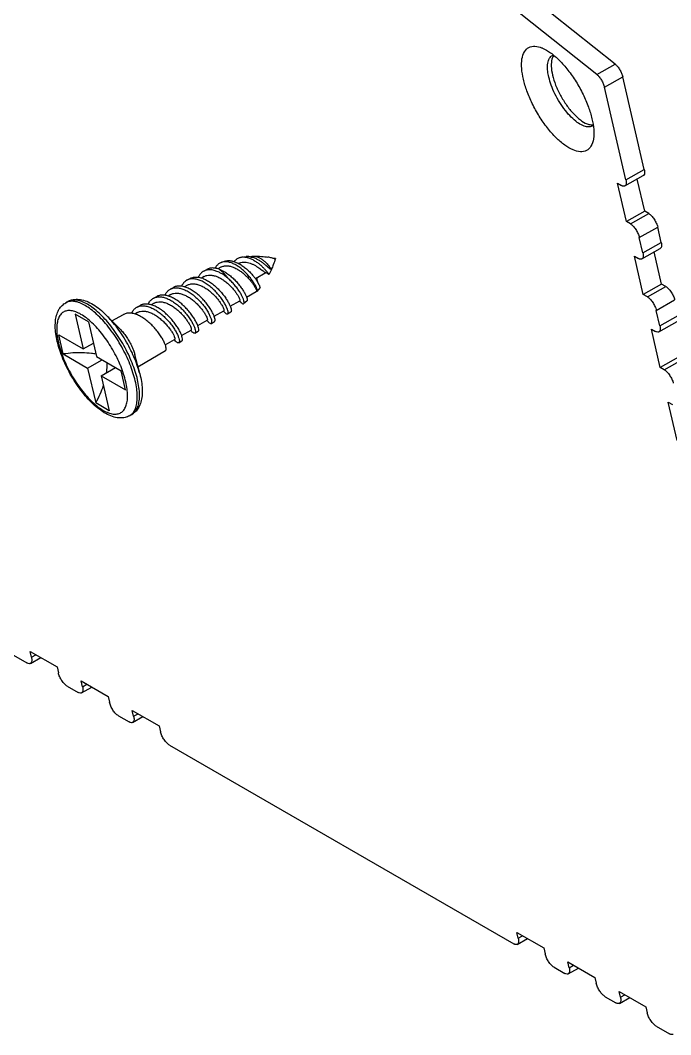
# Model space of a CAD drawing. Header units: millimetres. Extents: x 2693 to 3287, y 268 to 688.
# Drawn here: x 3028.59 to 3056.66, y 445.83 to 489.63 of the extents above; entities that cross this region are included whole.
import ezdxf

# ---------------------------------------------------------------- set-up
doc = ezdxf.new("R2010")
doc.units = ezdxf.units.MM
doc.layers.add('02___PRT_ALL_AXES', color=7, linetype='Continuous')

msp = doc.modelspace()

# ---------------------------------------------------------------- linework, layer by layer
at = {"color": 7, "linetype": 'Continuous'}
for p, q in [((3054.259, 487.734), (3049.579, 491.458)), ((3053.468, 487.286), (3048.787, 491.01)), ((3051.554, 488.111), (3051.593, 488.13)), ((3053.468, 487.286), (3054.259, 487.734)), ((3051.4, 487.175), (3051.387, 487.237)), ((3053.8, 486.742), (3054.591, 487.19)), ((3055.521, 483.189), (3054.591, 487.19)), ((3054.729, 482.742), (3053.8, 486.742)), ((3053.312, 485.089), (3053.278, 485.065)), ((3054.729, 482.742), (3055.521, 483.189)), ((3054.685, 482.474), (3055.477, 482.922)), ((3055.538, 481.385), (3055.215, 482.774)), ((3054.361, 482.595), (3054.536, 482.495)), ((3054.747, 480.937), (3054.361, 482.595)), ((3055.538, 481.385), (3054.747, 480.937)), ((3055.712, 481.284), (3055.538, 481.385)), ((3054.921, 480.837), (3054.747, 480.937)), ((3054.921, 480.837), (3055.712, 481.284)), ((3055.307, 480.255), (3056.099, 480.702)), ((3056.253, 480.039), (3056.099, 480.702)), ((3055.462, 479.591), (3055.307, 480.255)), ((3055.462, 479.591), (3056.253, 480.039)), ((3055.418, 479.324), (3056.209, 479.772)), ((3056.27, 478.235), (3055.947, 479.624)), ((3039.598, 479.336), (3039.538, 479.34)), ((3055.094, 479.445), (3055.268, 479.345)), ((3055.479, 477.787), (3055.094, 479.445)), ((3037.236, 478.968), (3037.108, 478.896)), ((3038.733, 478.476), (3039.189, 478.734)), ((3039.337, 478.914), (3039.307, 478.939)), ((3039.324, 478.925), (3039.338, 478.916)), ((3039.348, 478.906), (3039.337, 478.914)), ((3039.374, 478.943), (3039.414, 478.876)), ((3036.524, 478.565), (3036.409, 478.5)), ((3038.732, 478.475), (3038.827, 478.336)), ((3038.836, 478.32), (3038.826, 478.358)), ((3038.882, 478.24), (3038.827, 478.336)), ((3039.317, 478.672), (3039.323, 478.673)), ((3035.796, 478.19), (3035.672, 478.12)), ((3038.349, 477.678), (3038.769, 477.915)), ((3038.781, 477.929), (3038.774, 477.92)), ((3056.27, 478.235), (3055.479, 477.787)), ((3055.653, 477.686), (3056.444, 478.134)), ((3056.444, 478.134), (3056.27, 478.235)), ((3034.357, 477.412), (3034.235, 477.343)), ((3035.084, 477.787), (3034.971, 477.723)), ((3037.646, 477.279), (3038.063, 477.516)), ((3055.653, 477.686), (3055.479, 477.787)), ((3056.04, 477.104), (3056.831, 477.552)), ((3033.645, 477.009), (3033.534, 476.946)), ((3036.952, 476.851), (3037.367, 477.085)), ((3037.351, 477.076), (3037.368, 477.059)), ((3037.368, 477.059), (3037.387, 477.038)), ((3056.194, 476.441), (3056.04, 477.104)), ((3036.243, 476.449), (3036.654, 476.682)), ((3036.639, 476.673), (3036.657, 476.655)), ((3036.657, 476.655), (3036.679, 476.631)), ((3056.15, 476.174), (3056.941, 476.621)), ((3056.194, 476.441), (3056.985, 476.889)), ((3035.55, 476.02), (3035.958, 476.252)), ((3035.938, 476.24), (3035.942, 476.237)), ((3035.942, 476.237), (3035.959, 476.217)), ((3055.826, 476.295), (3056, 476.194)), ((3056.211, 474.637), (3055.826, 476.295)), ((3030.199, 475.686), (3030.18, 475.763)), ((3034.841, 475.619), (3035.246, 475.849)), ((3035.226, 475.837), (3035.23, 475.834)), ((3035.231, 475.832), (3035.251, 475.81)), ((3057.002, 475.084), (3056.211, 474.637)), ((3056.385, 474.536), (3057.176, 474.984)), ((3033.74, 474.373), (3033.739, 474.375)), ((3033.74, 474.373), (3033.763, 474.278)), ((3056.385, 474.536), (3056.211, 474.637)), ((3056.558, 473.145), (3056.732, 473.044)), ((3056.943, 471.486), (3056.558, 473.145)), ((3033.399, 472.611), (3033.472, 472.661)), ((3028.296, 462.215), (3028.874, 461.881)), ((3029.01, 462.377), (3030.171, 461.707)), ((3029.068, 462.128), (3029.01, 462.377)), ((3029.024, 461.861), (3029.469, 462.112)), ((3029.068, 462.128), (3029.256, 462.235)), ((3030.171, 461.707), (3030.229, 461.458)), ((3030.615, 460.876), (3031.08, 460.608)), ((3031.216, 461.103), (3032.376, 460.433)), ((3031.273, 460.855), (3031.216, 461.103)), ((3031.229, 460.587), (3031.674, 460.839)), ((3031.273, 460.855), (3031.462, 460.961)), ((3032.376, 460.433), (3032.434, 460.185)), ((3032.821, 459.603), (3033.285, 459.334)), ((3033.421, 459.83), (3034.582, 459.16)), ((3033.479, 459.581), (3033.421, 459.83)), ((3033.435, 459.314), (3033.88, 459.565)), ((3033.479, 459.581), (3033.667, 459.688)), ((3034.582, 459.16), (3034.64, 458.911)), ((3035.026, 458.329), (3049.885, 449.751)), ((3050.021, 450.246), (3051.181, 449.576)), ((3050.078, 449.998), (3050.021, 450.246)), ((3050.034, 449.73), (3050.479, 449.982)), ((3050.078, 449.998), (3050.267, 450.104)), ((3051.181, 449.576), (3051.239, 449.328)), ((3052.226, 448.973), (3053.387, 448.303)), ((3052.284, 448.724), (3052.226, 448.973)), ((3051.626, 448.745), (3052.09, 448.477)), ((3052.24, 448.457), (3052.685, 448.708)), ((3052.284, 448.724), (3052.472, 448.831)), ((3053.387, 448.303), (3053.445, 448.054)), ((3054.432, 447.7), (3055.592, 447.03)), ((3054.489, 447.451), (3054.432, 447.7)), ((3053.831, 447.472), (3054.296, 447.204)), ((3054.445, 447.183), (3054.89, 447.435)), ((3054.489, 447.451), (3054.678, 447.558)), ((3055.592, 447.03), (3055.65, 446.781)), ((3056.037, 446.199), (3056.615, 445.865))]:
    msp.add_line(p, q, dxfattribs=at)
for points in [[(3039.161, 478.746), (3039.23, 478.717), (3039.317, 478.672)], [(3038.826, 478.358), (3038.81, 478.445), (3038.803, 478.516)], [(3038.051, 477.509), (3038.082, 477.478), (3038.094, 477.465)]]:
    msp.add_lwpolyline(points, dxfattribs=at)
for points, start_tangent, end_tangent in [([(3050.303, 487.085), (3050.229, 487.551), (3050.242, 487.958), (3050.348, 488.269), (3050.539, 488.456), (3050.803, 488.51), (3051.091, 488.442)], (-0.226388, 0.974037), (0.928372, -0.371653)), ([(3051.091, 488.442), (3051.12, 488.43), (3051.475, 488.224), (3051.85, 487.902), (3052.224, 487.478), (3052.576, 486.975), (3052.879, 486.427), (3053.111, 485.883), (3053.263, 485.376)], (0.928372, -0.371653), (0.226388, -0.974037)), ([(3051.387, 487.237), (3051.35, 487.495), (3051.358, 487.774), (3051.431, 487.988), (3051.554, 488.111)], (-0.201618, 0.979464), (0.868028, 0.496515)), ([(3054.259, 487.734), (3054.365, 487.629), (3054.462, 487.493), (3054.541, 487.34), (3054.591, 487.19)], (0.78253, -0.622613), (0.226388, -0.974037)), ([(3053.323, 484.498), (3053.218, 484.191), (3053.026, 484.004), (3052.763, 483.951), (3052.445, 484.03), (3052.09, 484.236), (3051.716, 484.558), (3051.342, 484.982), (3050.99, 485.485), (3050.687, 486.034), (3050.455, 486.577), (3050.303, 487.085)], (-0.160603, -0.987019), (-0.226388, 0.974037)), ([(3053.278, 485.065), (3053.269, 485.061), (3053.089, 485.024), (3052.871, 485.078), (3052.627, 485.22), (3052.37, 485.44), (3052.114, 485.731), (3051.872, 486.076), (3051.664, 486.452), (3051.505, 486.825), (3051.4, 487.175)], (-0.868146, -0.49631), (-0.226388, 0.974037)), ([(3053.468, 487.286), (3053.574, 487.182), (3053.671, 487.045), (3053.75, 486.892), (3053.8, 486.742)], (0.78253, -0.622613), (0.226388, -0.974037)), ([(3053.263, 485.376), (3053.337, 484.91), (3053.324, 484.503), (3053.323, 484.498)], (0.226388, -0.974037), (-0.160603, -0.987019)), ([(3055.521, 483.189), (3055.535, 483.044), (3055.504, 482.945), (3055.476, 482.924)], (0.226388, -0.974037), (-0.877852, -0.478932)), ([(3054.729, 482.742), (3054.744, 482.596), (3054.713, 482.498), (3054.685, 482.476)], (0.226388, -0.974037), (-0.877852, -0.478932)), ([(3054.685, 482.476), (3054.639, 482.462), (3054.536, 482.495)], (-0.877852, -0.478932), (-0.866025, 0.5)), ([(3055.712, 481.284), (3055.83, 481.189), (3055.946, 481.045), (3056.04, 480.874), (3056.099, 480.702)], (0.866025, -0.5), (0.226388, -0.974037)), ([(3054.921, 480.837), (3055.039, 480.741), (3055.154, 480.597), (3055.248, 480.426), (3055.307, 480.255)], (0.866025, -0.5), (0.226388, -0.974037)), ([(3056.253, 480.039), (3056.268, 479.893), (3056.236, 479.795), (3056.208, 479.773)], (0.226388, -0.974037), (-0.877852, -0.478932)), ([(3055.462, 479.591), (3055.476, 479.446), (3055.445, 479.347), (3055.417, 479.326)], (0.226388, -0.974037), (-0.877852, -0.478932)), ([(3037.251, 479.169), (3037.199, 479.144), (3037.092, 479.062), (3037.007, 478.946), (3036.996, 478.925)], (-0.931243, -0.364398), (-0.450949, -0.89255)), ([(3038.7, 478.227), (3038.619, 478.36), (3038.516, 478.502), (3038.393, 478.647), (3038.254, 478.789), (3038.103, 478.919), (3037.943, 479.03), (3037.781, 479.118), (3037.62, 479.176), (3037.467, 479.201), (3037.325, 479.191), (3037.251, 479.169)], (-0.487231, 0.873273), (-0.931243, -0.364398)), ([(3037.406, 479.226), (3037.456, 479.24), (3037.597, 479.253), (3037.75, 479.23), (3037.91, 479.175), (3038.072, 479.092), (3038.231, 478.985), (3038.382, 478.862), (3038.52, 478.727), (3038.642, 478.59), (3038.732, 478.475)], (0.945029, 0.326988), (0.592446, -0.80561)), ([(3037.824, 479.206), (3037.87, 479.264), (3037.965, 479.343), (3038.078, 479.392), (3038.134, 479.404)], (0.560449, 0.828189), (0.989424, 0.14505)), ([(3038.001, 479.133), (3038.059, 479.16), (3038.165, 479.187), (3038.278, 479.19), (3038.394, 479.173), (3038.511, 479.138), (3038.625, 479.091), (3038.733, 479.034), (3038.832, 478.973), (3038.921, 478.912), (3038.998, 478.856), (3039.063, 478.808), (3039.116, 478.771), (3039.157, 478.748), (3039.161, 478.746)], (0.870454, 0.49225), (0.92182, -0.387619)), ([(3038.134, 479.404), (3038.204, 479.409), (3038.338, 479.397), (3038.476, 479.358), (3038.617, 479.295), (3038.755, 479.213), (3038.882, 479.12), (3038.995, 479.023), (3039.095, 478.925), (3039.176, 478.837), (3039.238, 478.764)], (0.989424, 0.14505), (0.635256, -0.772302)), ([(3038.511, 479.418), (3038.381, 479.43), (3038.331, 479.428)], (-0.982152, 0.188091), (-0.995437, -0.095417)), ([(3038.51, 479.419), (3038.594, 479.442), (3038.637, 479.445)], (0.918222, 0.396066), (0.999861, 0.016653)), ([(3039.307, 478.939), (3039.291, 478.953), (3039.217, 479.017), (3039.128, 479.092), (3039.024, 479.172), (3038.905, 479.252), (3038.777, 479.324), (3038.645, 479.38), (3038.512, 479.417), (3038.511, 479.418)], (-0.758817, 0.651304), (-0.982152, 0.188091)), ([(3038.637, 479.445), (3038.697, 479.442), (3038.804, 479.417), (3038.91, 479.371), (3039.015, 479.308), (3039.113, 479.233), (3039.199, 479.155), (3039.272, 479.076), (3039.331, 479.004), (3039.374, 478.943)], (0.999861, 0.016653), (0.552312, -0.833638)), ([(3039.538, 479.338), (3039.5, 479.347), (3039.432, 479.365), (3039.355, 479.386), (3039.275, 479.402)], (-0.983169, 0.182697), (-0.988026, 0.154285)), ([(3039.598, 479.336), (3039.556, 479.335), (3039.538, 479.338)], (-0.982318, -0.18722), (-0.983169, 0.182697)), ([(3055.417, 479.326), (3055.371, 479.312), (3055.268, 479.345)], (-0.877852, -0.478932), (-0.866025, 0.5)), ([(3036.501, 478.798), (3036.44, 478.759), (3036.339, 478.655), (3036.268, 478.532)], (-0.879691, -0.475547), (-0.405929, -0.913905)), ([(3037.549, 478.487), (3037.38, 478.618), (3037.205, 478.725), (3037.032, 478.803), (3036.864, 478.848), (3036.706, 478.856), (3036.564, 478.826), (3036.501, 478.798)], (-0.760996, 0.648756), (-0.879691, -0.475547)), ([(3037.165, 478.881), (3036.999, 478.924), (3036.843, 478.931), (3036.699, 478.9), (3036.641, 478.873)], (-0.942685, 0.333684), (-0.87943, -0.476028)), ([(3037.165, 478.881), (3037.328, 478.809), (3037.492, 478.711), (3037.653, 478.59), (3037.805, 478.454), (3037.945, 478.307), (3038.07, 478.156), (3038.176, 478.007), (3038.261, 477.868), (3038.323, 477.745), (3038.363, 477.642), (3038.38, 477.565), (3038.376, 477.518), (3038.368, 477.508)], (0.942685, -0.333684), (-0.795122, -0.60645)), ([(3037.165, 478.881), (3037.262, 478.806), (3037.359, 478.715), (3037.456, 478.607), (3037.549, 478.487)], (0.826377, -0.563118), (0.58545, -0.810709)), ([(3037.236, 478.968), (3037.276, 478.988), (3037.402, 479.024), (3037.542, 479.026), (3037.692, 478.996), (3037.847, 478.937), (3038.002, 478.852), (3038.153, 478.747), (3038.295, 478.627), (3038.423, 478.499), (3038.535, 478.369), (3038.628, 478.245), (3038.7, 478.134), (3038.749, 478.04), (3038.775, 477.971), (3038.781, 477.929)], (0.870017, 0.493022), (-0.427559, -0.903987)), ([(3039.238, 478.764), (3039.283, 478.708), (3039.311, 478.677), (3039.318, 478.673)], (0.635256, -0.772302), (0.936008, -0.351978)), ([(3039.338, 478.916), (3039.379, 478.89), (3039.414, 478.876)], (0.826289, -0.563246), (0.975797, -0.21868)), ([(3039.414, 478.876), (3039.397, 478.876), (3039.375, 478.887), (3039.348, 478.906)], (-0.964245, -0.265011), (-0.793056, 0.609149)), ([(3035.776, 478.406), (3035.683, 478.34), (3035.588, 478.225), (3035.545, 478.146)], (-0.879231, -0.476396), (-0.415498, -0.909594)), ([(3037.533, 476.953), (3037.543, 476.961), (3037.556, 477.01), (3037.543, 477.092), (3037.505, 477.204), (3037.441, 477.34), (3037.352, 477.493), (3037.238, 477.656), (3037.104, 477.821), (3036.952, 477.981), (3036.787, 478.128), (3036.613, 478.255), (3036.437, 478.357), (3036.262, 478.427), (3036.095, 478.462), (3035.94, 478.46), (3035.801, 478.419), (3035.776, 478.406)], (0.894738, 0.446592), (-0.879231, -0.476396)), ([(3035.919, 478.483), (3035.929, 478.488), (3036.061, 478.533), (3036.21, 478.541), (3036.372, 478.514), (3036.541, 478.452), (3036.713, 478.36), (3036.883, 478.242), (3037.046, 478.104), (3037.198, 477.951), (3037.335, 477.791), (3037.453, 477.631), (3037.549, 477.478), (3037.622, 477.339), (3037.67, 477.22), (3037.693, 477.126), (3037.692, 477.062), (3037.674, 477.035)], (0.87943, 0.476028), (-0.819654, -0.572858)), ([(3036.524, 478.565), (3036.639, 478.611), (3036.773, 478.626), (3036.919, 478.609), (3037.071, 478.562), (3037.226, 478.487), (3037.378, 478.39), (3037.524, 478.276), (3037.658, 478.151), (3037.777, 478.022), (3037.878, 477.896), (3037.958, 477.778), (3038.017, 477.677), (3038.054, 477.596), (3038.069, 477.541), (3038.064, 477.516), (3038.063, 477.516)], (0.87047, 0.492222), (-0.917769, -0.397114)), ([(3038.227, 477.396), (3038.238, 477.407), (3038.246, 477.457), (3038.232, 477.535), (3038.196, 477.639), (3038.138, 477.762), (3038.057, 477.901), (3037.955, 478.05), (3037.835, 478.201), (3037.698, 478.349), (3037.549, 478.487)], (0.80505, 0.593207), (-0.760996, 0.648756)), ([(3034.828, 477.756), (3034.867, 477.829), (3034.958, 477.944), (3035.062, 478.02)], (0.411099, 0.911591), (0.879368, 0.476142)), ([(3035.062, 478.02), (3035.071, 478.025), (3035.207, 478.07), (3035.359, 478.078), (3035.522, 478.049), (3035.692, 477.986), (3035.868, 477.891), (3036.042, 477.768), (3036.206, 477.628), (3036.359, 477.473), (3036.499, 477.308), (3036.619, 477.143), (3036.714, 476.988)], (0.879368, 0.476142), (0.49179, -0.870714)), ([(3035.084, 477.787), (3035.202, 477.834), (3035.34, 477.848), (3035.489, 477.829), (3035.646, 477.779), (3035.804, 477.701), (3035.961, 477.599), (3036.11, 477.48), (3036.247, 477.349), (3036.369, 477.214), (3036.472, 477.082), (3036.553, 476.959), (3036.613, 476.852), (3036.649, 476.768), (3036.662, 476.71), (3036.655, 476.683), (3036.654, 476.682)], (0.870468, 0.492224), (-0.907379, -0.420314)), ([(3036.851, 477.067), (3036.754, 477.223), (3036.636, 477.386), (3036.497, 477.549), (3036.343, 477.705), (3036.178, 477.846), (3036.006, 477.967), (3035.832, 478.061), (3035.66, 478.124), (3035.497, 478.153), (3035.346, 478.146), (3035.212, 478.101), (3035.201, 478.095)], (-0.492524, 0.870299), (-0.879406, -0.476073)), ([(3035.796, 478.19), (3035.818, 478.202), (3035.945, 478.243), (3036.086, 478.25), (3036.239, 478.223), (3036.397, 478.165), (3036.557, 478.08), (3036.712, 477.972), (3036.859, 477.849), (3036.994, 477.715), (3037.111, 477.58), (3037.209, 477.449), (3037.285, 477.329), (3037.338, 477.228), (3037.367, 477.151), (3037.374, 477.101), (3037.365, 477.086)], (0.869894, 0.493238), (-0.746242, -0.665675)), ([(3038.7, 478.227), (3038.75, 478.13), (3038.784, 478.046), (3038.801, 477.981), (3038.803, 477.937), (3038.796, 477.92)], (0.487231, -0.873273), (-0.644658, -0.764471)), ([(3038.796, 477.92), (3038.791, 477.916), (3038.774, 477.915)], (-0.644658, -0.764471), (-0.973463, 0.228843)), ([(3038.935, 478.084), (3038.936, 478.106), (3038.92, 478.157), (3038.884, 478.236), (3038.882, 478.24)], (0.661153, 0.750251), (-0.454041, 0.890981)), ([(3056.444, 478.134), (3056.563, 478.039), (3056.678, 477.894), (3056.772, 477.724), (3056.831, 477.552)], (0.866025, -0.5), (0.226388, -0.974037)), ([(3030.18, 475.763), (3030.119, 476.094), (3030.095, 476.41), (3030.112, 476.702), (3030.172, 476.957), (3030.27, 477.163), (3030.395, 477.318), (3030.545, 477.43)], (-0.226388, 0.974037), (0.870327, 0.492475)), ([(3030.644, 477.472), (3030.545, 477.43)], (-0.955873, -0.293779), (-0.870882, -0.491491)), ([(3030.641, 477.484), (3030.832, 477.56), (3031.054, 477.582), (3031.31, 477.543), (3031.588, 477.434), (3031.872, 477.262), (3032.151, 477.038), (3032.328, 476.869)], (0.870327, 0.492475), (0.701582, -0.712588)), ([(3033.645, 474.109), (3033.547, 474.466), (3033.414, 474.835), (3033.25, 475.209), (3033.059, 475.58), (3032.844, 475.938), (3032.612, 476.277), (3032.365, 476.588), (3032.112, 476.865), (3031.856, 477.102), (3031.604, 477.292), (3031.361, 477.432), (3031.132, 477.519), (3030.924, 477.551), (3030.74, 477.527), (3030.641, 477.484)], (-0.226388, 0.974037), (-0.870882, -0.491491)), ([(3033.549, 474.055), (3033.45, 474.411), (3033.318, 474.78), (3033.154, 475.155), (3032.962, 475.525), (3032.748, 475.884), (3032.515, 476.223), (3032.269, 476.534), (3032.015, 476.811), (3031.759, 477.047), (3031.507, 477.237), (3031.264, 477.378), (3031.036, 477.465), (3030.828, 477.496), (3030.644, 477.472)], (-0.226388, 0.974037), (-0.955873, -0.293779)), ([(3034.105, 477.369), (3034.14, 477.435), (3034.232, 477.551), (3034.336, 477.628)], (0.420099, 0.907478), (0.879346, 0.476182)), ([(3034.336, 477.628), (3034.346, 477.633), (3034.483, 477.679), (3034.638, 477.686), (3034.802, 477.656), (3034.974, 477.592), (3035.152, 477.494), (3035.328, 477.37), (3035.494, 477.227), (3035.648, 477.069), (3035.789, 476.902), (3035.91, 476.734), (3036.006, 476.577)], (0.879346, 0.476182), (0.488031, -0.872827)), ([(3034.357, 477.412), (3034.36, 477.414), (3034.487, 477.461), (3034.63, 477.473), (3034.784, 477.449), (3034.946, 477.393), (3035.11, 477.308), (3035.27, 477.199), (3035.423, 477.072), (3035.563, 476.934), (3035.686, 476.792), (3035.789, 476.654), (3035.869, 476.527), (3035.926, 476.418), (3035.959, 476.332), (3035.968, 476.275), (3035.958, 476.252)], (0.870206, 0.492688), (-0.786576, -0.617493)), ([(3036.146, 476.658), (3036.049, 476.815), (3035.929, 476.982), (3035.788, 477.149), (3035.634, 477.306), (3035.468, 477.449), (3035.292, 477.573), (3035.115, 477.67), (3034.943, 477.734), (3034.779, 477.763), (3034.625, 477.756), (3034.489, 477.71), (3034.479, 477.705)], (-0.488764, 0.872416), (-0.879363, -0.476151)), ([(3038.094, 477.465), (3038.11, 477.448), (3038.167, 477.402), (3038.211, 477.388), (3038.227, 477.396)], (0.679958, -0.733251), (0.80505, 0.593207)), ([(3055.653, 477.686), (3055.771, 477.591), (3055.887, 477.447), (3055.981, 477.276), (3056.04, 477.104)], (0.866025, -0.5), (0.226388, -0.974037)), ([(3032.899, 474.746), (3032.761, 475.053), (3032.577, 475.399), (3032.372, 475.731), (3032.15, 476.043), (3031.916, 476.325), (3031.677, 476.571), (3031.437, 476.774), (3031.205, 476.931), (3030.983, 477.037), (3030.78, 477.088), (3030.598, 477.085), (3030.444, 477.028), (3030.32, 476.916), (3030.229, 476.754), (3030.175, 476.546), (3030.157, 476.295), (3030.178, 476.01), (3030.235, 475.696)], (-0.384715, 0.923036), (0.226388, -0.974037)), ([(3034.74, 475.841), (3034.642, 476.004), (3034.519, 476.176), (3034.376, 476.349), (3034.219, 476.511), (3034.05, 476.658), (3033.87, 476.787), (3033.689, 476.887), (3033.514, 476.954), (3033.346, 476.985), (3033.189, 476.979), (3033.05, 476.932), (3033.039, 476.927)], (-0.481558, 0.876414), (-0.879336, -0.476203)), ([(3033.388, 476.979), (3033.424, 477.047), (3033.517, 477.165), (3033.622, 477.242)], (0.415601, 0.909547), (0.879341, 0.476193)), ([(3033.622, 477.242), (3033.632, 477.247), (3033.771, 477.293), (3033.926, 477.3), (3034.092, 477.269), (3034.266, 477.204), (3034.446, 477.105), (3034.624, 476.978), (3034.791, 476.833), (3034.947, 476.673), (3035.089, 476.502), (3035.211, 476.332), (3035.309, 476.172)], (0.879341, 0.476193), (0.484427, -0.874832)), ([(3033.645, 477.009), (3033.765, 477.056), (3033.906, 477.07), (3034.059, 477.05), (3034.22, 476.996), (3034.383, 476.914), (3034.543, 476.808), (3034.696, 476.683), (3034.836, 476.546), (3034.961, 476.406), (3035.066, 476.267), (3035.149, 476.139), (3035.208, 476.028), (3035.244, 475.939), (3035.256, 475.878), (3035.247, 475.849), (3035.246, 475.849)], (0.870466, 0.492229), (-0.899526, -0.436867)), ([(3035.445, 476.251), (3035.347, 476.411), (3035.225, 476.581), (3035.084, 476.75), (3034.93, 476.908), (3034.761, 477.054), (3034.584, 477.181), (3034.405, 477.279), (3034.233, 477.344), (3034.066, 477.375), (3033.91, 477.369), (3033.772, 477.323), (3033.761, 477.317)], (-0.485123, 0.874446), (-0.879328, -0.476217)), ([(3036.835, 476.539), (3036.853, 476.563), (3036.857, 476.626), (3036.835, 476.722), (3036.788, 476.844), (3036.714, 476.988)], (0.815927, 0.578155), (-0.49179, 0.870714)), ([(3036.971, 476.62), (3036.989, 476.644), (3036.993, 476.708), (3036.971, 476.802), (3036.924, 476.924), (3036.851, 477.067)], (0.81475, 0.579813), (-0.492524, 0.870299)), ([(3037.387, 477.038), (3037.456, 476.974), (3037.509, 476.948), (3037.533, 476.953)], (0.674482, -0.738291), (0.894738, 0.446592)), ([(3033.739, 474.375), (3033.664, 474.633), (3033.53, 475), (3033.364, 475.371), (3033.17, 475.737), (3032.953, 476.089), (3032.718, 476.418), (3032.471, 476.716), (3032.328, 476.869)], (-0.249977, 0.968252), (-0.701647, 0.712525)), ([(3036.006, 476.577), (3036.078, 476.434), (3036.126, 476.309), (3036.148, 476.212), (3036.145, 476.147), (3036.125, 476.119)], (0.488031, -0.872827), (-0.822692, -0.568488)), ([(3036.265, 476.202), (3036.285, 476.23), (3036.288, 476.295), (3036.266, 476.392), (3036.218, 476.516), (3036.146, 476.658)], (0.82384, 0.566823), (-0.488764, 0.872416)), ([(3036.679, 476.631), (3036.716, 476.592), (3036.779, 476.545), (3036.826, 476.535), (3036.835, 476.539)], (0.665646, -0.746268), (0.815927, 0.578155)), ([(3035.309, 476.172), (3035.381, 476.026), (3035.429, 475.9), (3035.451, 475.801), (3035.447, 475.734), (3035.426, 475.705)], (0.484427, -0.874832), (-0.825567, -0.564305)), ([(3035.563, 475.786), (3035.583, 475.814), (3035.587, 475.881), (3035.565, 475.98), (3035.518, 476.105), (3035.445, 476.251)], (0.824433, 0.56596), (-0.485123, 0.874446)), ([(3036.125, 476.119), (3036.12, 476.116), (3036.073, 476.121), (3036.011, 476.165), (3035.959, 476.217)], (-0.822692, -0.568488), (-0.664813, 0.74701)), ([(3056.149, 476.175), (3056.104, 476.162), (3056, 476.194)], (-0.877852, -0.478932), (-0.866025, 0.5)), ([(3056.194, 476.441), (3056.209, 476.295), (3056.177, 476.197), (3056.149, 476.175)], (0.226388, -0.974037), (-0.877852, -0.478932)), ([(3033.303, 472.556), (3033.112, 472.481), (3032.89, 472.458), (3032.634, 472.497), (3032.355, 472.606), (3032.072, 472.778), (3031.793, 473.002), (3031.522, 473.269), (3031.264, 473.573), (3031.02, 473.906), (3030.797, 474.262), (3030.597, 474.633), (3030.425, 475.011), (3030.285, 475.39), (3030.199, 475.686)], (-0.870327, -0.492475), (-0.244962, 0.969533)), ([(3030.235, 475.696), (3030.328, 475.362), (3030.455, 475.015), (3030.612, 474.664), (3030.795, 474.318), (3031.001, 473.986), (3031.223, 473.674), (3031.457, 473.392), (3031.696, 473.146), (3031.935, 472.942), (3032.168, 472.786), (3032.389, 472.68), (3032.593, 472.628), (3032.774, 472.632), (3032.929, 472.689), (3033.053, 472.801), (3033.143, 472.963), (3033.198, 473.171), (3033.215, 473.422), (3033.195, 473.707), (3033.137, 474.021)], (0.226388, -0.974037), (-0.226388, 0.974037)), ([(3034.857, 475.368), (3034.878, 475.398), (3034.882, 475.465), (3034.861, 475.566), (3034.813, 475.694), (3034.74, 475.841)], (0.826956, 0.562267), (-0.481558, 0.876414)), ([(3035.426, 475.705), (3035.421, 475.702), (3035.374, 475.707), (3035.309, 475.751), (3035.251, 475.81)], (-0.825567, -0.564305), (-0.662179, 0.749345)), ([(3033.137, 474.021), (3033.044, 474.355), (3032.918, 474.702), (3032.899, 474.746)], (-0.226388, 0.974037), (-0.384715, 0.923036)), ([(3056.385, 474.536), (3056.504, 474.441), (3056.619, 474.296), (3056.713, 474.126), (3056.772, 473.954)], (0.866025, -0.5), (0.226388, -0.974037)), ([(3033.39, 472.619), (3033.482, 472.726), (3033.57, 472.91), (3033.622, 473.14), (3033.636, 473.412), (3033.611, 473.719), (3033.549, 474.055)], (0.743479, 0.668759), (-0.226388, 0.974037)), ([(3033.763, 474.278), (3033.825, 473.946), (3033.849, 473.631), (3033.832, 473.338), (3033.772, 473.083), (3033.674, 472.877), (3033.549, 472.722), (3033.399, 472.61)], (0.226388, -0.974037), (-0.870327, -0.492475)), ([(3033.472, 472.661), (3033.578, 472.781), (3033.667, 472.965), (3033.718, 473.195), (3033.732, 473.467), (3033.707, 473.774), (3033.645, 474.109)], (0.768215, 0.640192), (-0.226388, 0.974037)), ([(3033.302, 472.556), (3033.359, 472.593), (3033.39, 472.619)], (0.870882, 0.491491), (0.743479, 0.668759)), ([(3029.068, 462.128), (3029.083, 461.982), (3029.051, 461.884), (3029.023, 461.862)], (0.226388, -0.974037), (-0.877852, -0.478932)), ([(3029.023, 461.862), (3028.978, 461.849), (3028.874, 461.881)], (-0.877852, -0.478932), (-0.866025, 0.5)), ([(3030.615, 460.876), (3030.497, 460.972), (3030.382, 461.116), (3030.288, 461.287), (3030.229, 461.458)], (-0.866025, 0.5), (-0.226388, 0.974037)), ([(3031.273, 460.855), (3031.288, 460.709), (3031.257, 460.611), (3031.229, 460.589)], (0.226388, -0.974037), (-0.877852, -0.478932)), ([(3031.229, 460.589), (3031.183, 460.575), (3031.08, 460.608)], (-0.877852, -0.478932), (-0.866025, 0.5)), ([(3032.821, 459.603), (3032.702, 459.698), (3032.587, 459.842), (3032.493, 460.013), (3032.434, 460.185)], (-0.866025, 0.5), (-0.226388, 0.974037)), ([(3033.479, 459.581), (3033.494, 459.436), (3033.462, 459.337), (3033.434, 459.315)], (0.226388, -0.974037), (-0.877852, -0.478932)), ([(3033.434, 459.315), (3033.389, 459.302), (3033.285, 459.334)], (-0.877852, -0.478932), (-0.866025, 0.5)), ([(3035.026, 458.329), (3034.908, 458.425), (3034.793, 458.569), (3034.699, 458.74), (3034.64, 458.911)], (-0.866025, 0.5), (-0.226388, 0.974037)), ([(3050.078, 449.998), (3050.093, 449.852), (3050.062, 449.754), (3050.034, 449.732)], (0.226388, -0.974037), (-0.877852, -0.478932)), ([(3050.034, 449.732), (3049.988, 449.718), (3049.885, 449.751)], (-0.877852, -0.478932), (-0.866025, 0.5)), ([(3051.626, 448.745), (3051.507, 448.841), (3051.392, 448.985), (3051.298, 449.156), (3051.239, 449.328)], (-0.866025, 0.5), (-0.226388, 0.974037)), ([(3052.284, 448.724), (3052.299, 448.578), (3052.267, 448.48), (3052.239, 448.458)], (0.226388, -0.974037), (-0.877852, -0.478932)), ([(3052.239, 448.458), (3052.194, 448.445), (3052.09, 448.477)], (-0.877852, -0.478932), (-0.866025, 0.5)), ([(3053.831, 447.472), (3053.713, 447.568), (3053.598, 447.712), (3053.504, 447.883), (3053.445, 448.054)], (-0.866025, 0.5), (-0.226388, 0.974037)), ([(3054.445, 447.185), (3054.399, 447.171), (3054.296, 447.204)], (-0.877852, -0.478932), (-0.866025, 0.5)), ([(3054.489, 447.451), (3054.504, 447.305), (3054.473, 447.207), (3054.445, 447.185)], (0.226388, -0.974037), (-0.877852, -0.478932)), ([(3056.037, 446.199), (3055.918, 446.294), (3055.803, 446.439), (3055.709, 446.609), (3055.65, 446.781)], (-0.866025, 0.5), (-0.226388, 0.974037)), ([(3056.764, 445.846), (3056.718, 445.833), (3056.615, 445.865)], (-0.877852, -0.478932), (-0.866025, 0.5))]:
    msp.add_spline(points, degree=3, dxfattribs=dict(at, start_tangent=start_tangent, end_tangent=end_tangent))
at = {"layer": '02___PRT_ALL_AXES', "color": 7, "linetype": 'Continuous'}
for p, q in [((3051.609, 488.108), (3051.596, 488.088)), ((3053.218, 485.115), (3053.303, 485.115)), ((3037.251, 479.169), (3037.406, 479.226)), ((3038.134, 479.404), (3038.331, 479.428)), ((3036.501, 478.798), (3036.641, 478.873)), ((3039.422, 478.872), (3039.323, 478.673)), ((3035.776, 478.406), (3035.919, 478.483)), ((3035.062, 478.02), (3035.201, 478.095)), ((3038.935, 478.085), (3038.796, 477.92)), ((3030.545, 477.43), (3030.641, 477.484)), ((3034.336, 477.628), (3034.479, 477.705)), ((3038.369, 477.507), (3038.228, 477.395)), ((3033.622, 477.242), (3033.761, 477.317)), ((3037.534, 476.952), (3037.674, 477.035)), ((3030.95, 476.946), (3031.3, 475.441)), ((3031.53, 476.61), (3030.95, 476.946)), ((3031.53, 476.61), (3031.88, 475.105)), ((3032.328, 476.869), (3032.916, 476.271)), ((3032.538, 476.656), (3033.04, 476.927)), ((3036.835, 476.539), (3036.971, 476.619)), ((3036.125, 476.119), (3036.265, 476.201)), ((3030.439, 475.22), (3030.246, 476.049)), ((3030.246, 476.049), (3031.3, 475.441)), ((3031.3, 475.441), (3031.744, 475.692)), ((3035.427, 475.705), (3035.563, 475.786)), ((3030.439, 475.22), (3031.492, 474.612)), ((3033.665, 474.663), (3034.857, 475.368)), ((3031.492, 474.612), (3032.12, 474.967)), ((3031.88, 475.105), (3032.934, 474.497)), ((3033.74, 474.373), (3033.531, 475.185)), ((3031.492, 474.612), (3031.842, 473.106)), ((3032.073, 474.276), (3032.701, 474.632)), ((3033.126, 473.668), (3032.934, 474.497)), ((3032.073, 474.276), (3032.423, 472.771)), ((3032.073, 474.276), (3033.126, 473.668)), ((3032.423, 472.771), (3031.842, 473.106)), ((3033.303, 472.556), (3033.399, 472.61))]:
    msp.add_line(p, q, dxfattribs=at)
for points, start_tangent, end_tangent in [([(3051.537, 487.956), (3051.505, 487.649), (3051.558, 487.264)], (-0.284098, -0.958795), (0.226388, -0.974037)), ([(3051.596, 488.088), (3051.537, 487.956)], (-0.536275, -0.844043), (-0.284098, -0.958795)), ([(3051.558, 487.264), (3051.695, 486.832), (3051.902, 486.387), (3052.164, 485.965), (3052.459, 485.602), (3052.763, 485.325), (3053.052, 485.158)], (0.226388, -0.974037), (0.929707, -0.368299)), ([(3053.052, 485.158), (3053.218, 485.115)], (0.929707, -0.368299), (0.994594, -0.103843)), ([(3038.637, 479.445), (3038.641, 479.445), (3039.002, 479.434), (3039.275, 479.402)], (0.999858, 0.016868), (0.988028, -0.154273)), ([(3039.598, 479.336), (3039.506, 479.069), (3039.422, 478.872)], (-0.287233, -0.957861), (-0.418595, -0.908173)), ([(3032.916, 476.271), (3032.924, 476.263), (3033.06, 476.109), (3033.188, 475.932), (3033.305, 475.739), (3033.405, 475.539), (3033.484, 475.338), (3033.531, 475.185)], (0.701511, -0.712659), (0.249374, -0.968407)), ([(3031.857, 475.215), (3031.653, 475.244), (3031.266, 475.271), (3030.858, 475.263), (3030.439, 475.22)], (-0.984992, 0.172599), (-0.990072, -0.140563)), ([(3032.303, 474.403), (3032.336, 474.697), (3032.342, 474.842)], (0.154282, 0.988027), (0.019898, 0.999802)), ([(3031.842, 473.106), (3032.035, 473.49), (3032.173, 473.854)], (0.496168, 0.868226), (0.305699, 0.952128))]:
    msp.add_spline(points, degree=3, dxfattribs=dict(at, start_tangent=start_tangent, end_tangent=end_tangent))

doc.saveas('drawing.dxf')
